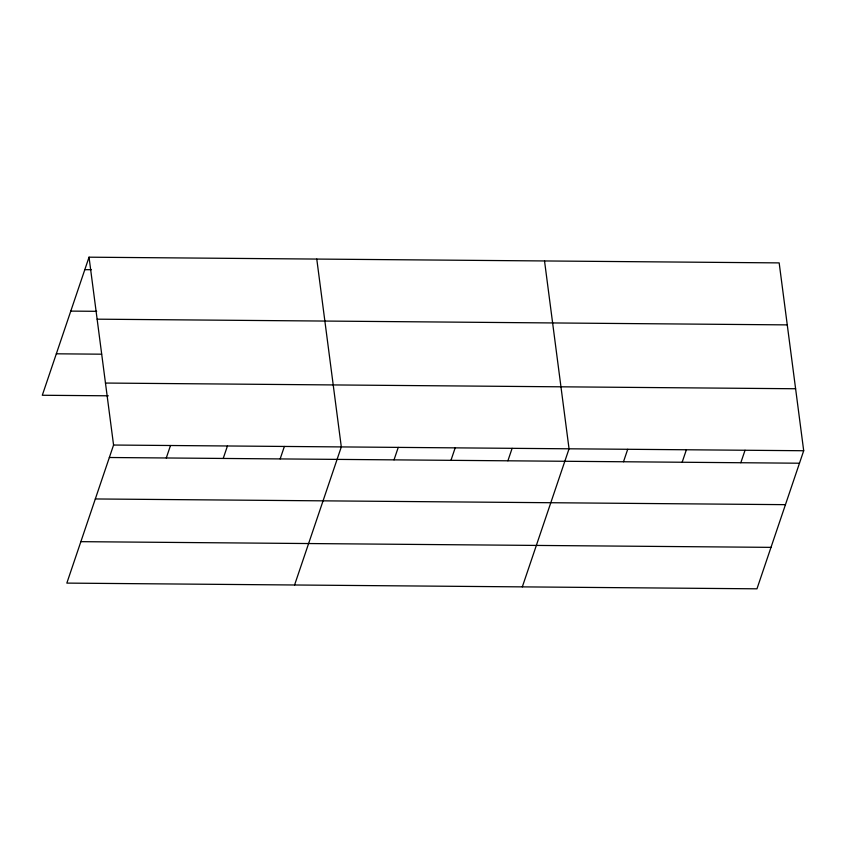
<?xml version="1.0" encoding="UTF-8"?>
<svg xmlns="http://www.w3.org/2000/svg" width="846" height="846" viewBox="0 0 846 846"><rect width="100%" height="100%" fill="white"/><g stroke="black" fill="none" stroke-linecap="round" stroke-linejoin="round"><path stroke-width="1.27" d="M89.031 257.184L113.565 445.038L66.834 583.106L756.969 588.816L803.7 450.738L779.166 262.894L89.031 257.184L42.3 395.262L108.299 395.801M166.281 457.982L170.501 445.514M223.217 458.447L227.437 445.979M280.153 458.923L284.372 446.455M294.577 584.988L341.308 446.921L316.774 259.066M394.025 459.864L398.244 447.397M450.96 460.33L455.18 447.862M507.896 460.806L512.116 448.338M522.32 586.87L569.051 448.803L544.528 260.949M623.491 461.757L627.711 449.289M682.151 462.244L686.381 449.776M740.821 462.73L745.04 450.262M84.812 269.663L91.283 269.715M70.778 311.106L96.666 311.317M97.131 319.175L787.266 324.885M56.333 353.808L101.615 354.188M105.464 383.048L795.61 388.748M113.565 445.038L803.7 450.738M109.346 457.506L799.481 463.217M95.312 498.96L785.448 504.66M80.856 541.662L770.992 547.362"/></g></svg>
